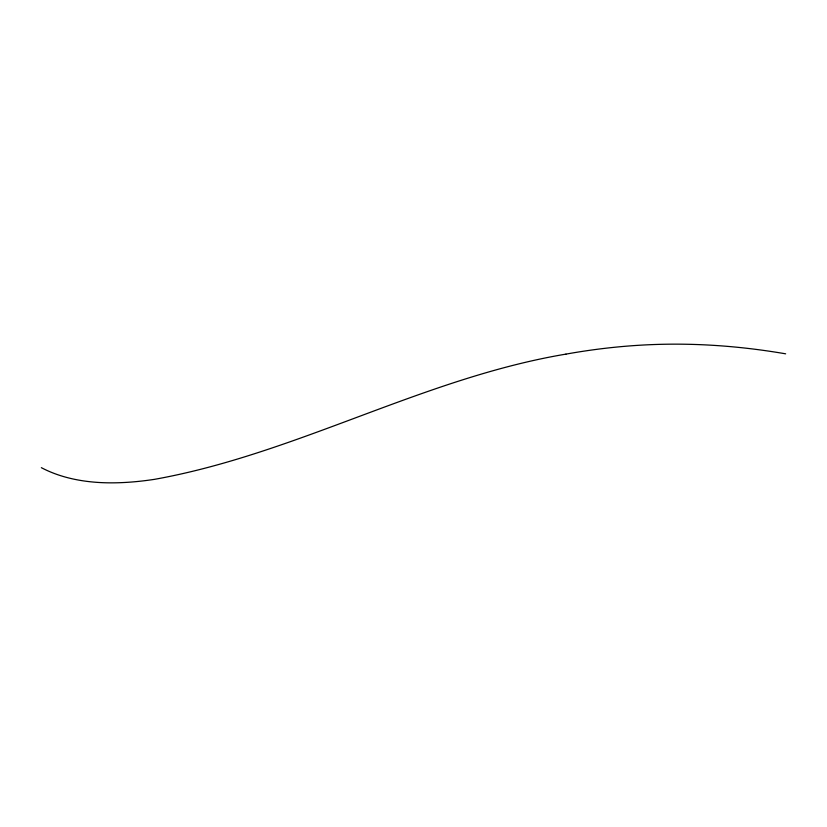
<?xml version="1.0" encoding="UTF-8"?>
<svg xmlns="http://www.w3.org/2000/svg" width="827" height="827" viewBox="0 0 827 827"><rect width="100%" height="100%" fill="white"/><g stroke="black" fill="none" stroke-linecap="round" stroke-linejoin="round"><path stroke-width="1.24" d="M565.926 354.121C423.61 378.011 296.355 453.909 154.587 479.329A327.637 133.716 -30.9 0 1 99.581 482.523C79.485 481.366 59.265 477.096 41.35 467.668M785.65 353.822C741.798 346.296 697.182 342.874 652.699 344.59A613.458 465.642 -36.4 0 0 565.926 354.132"/></g></svg>
